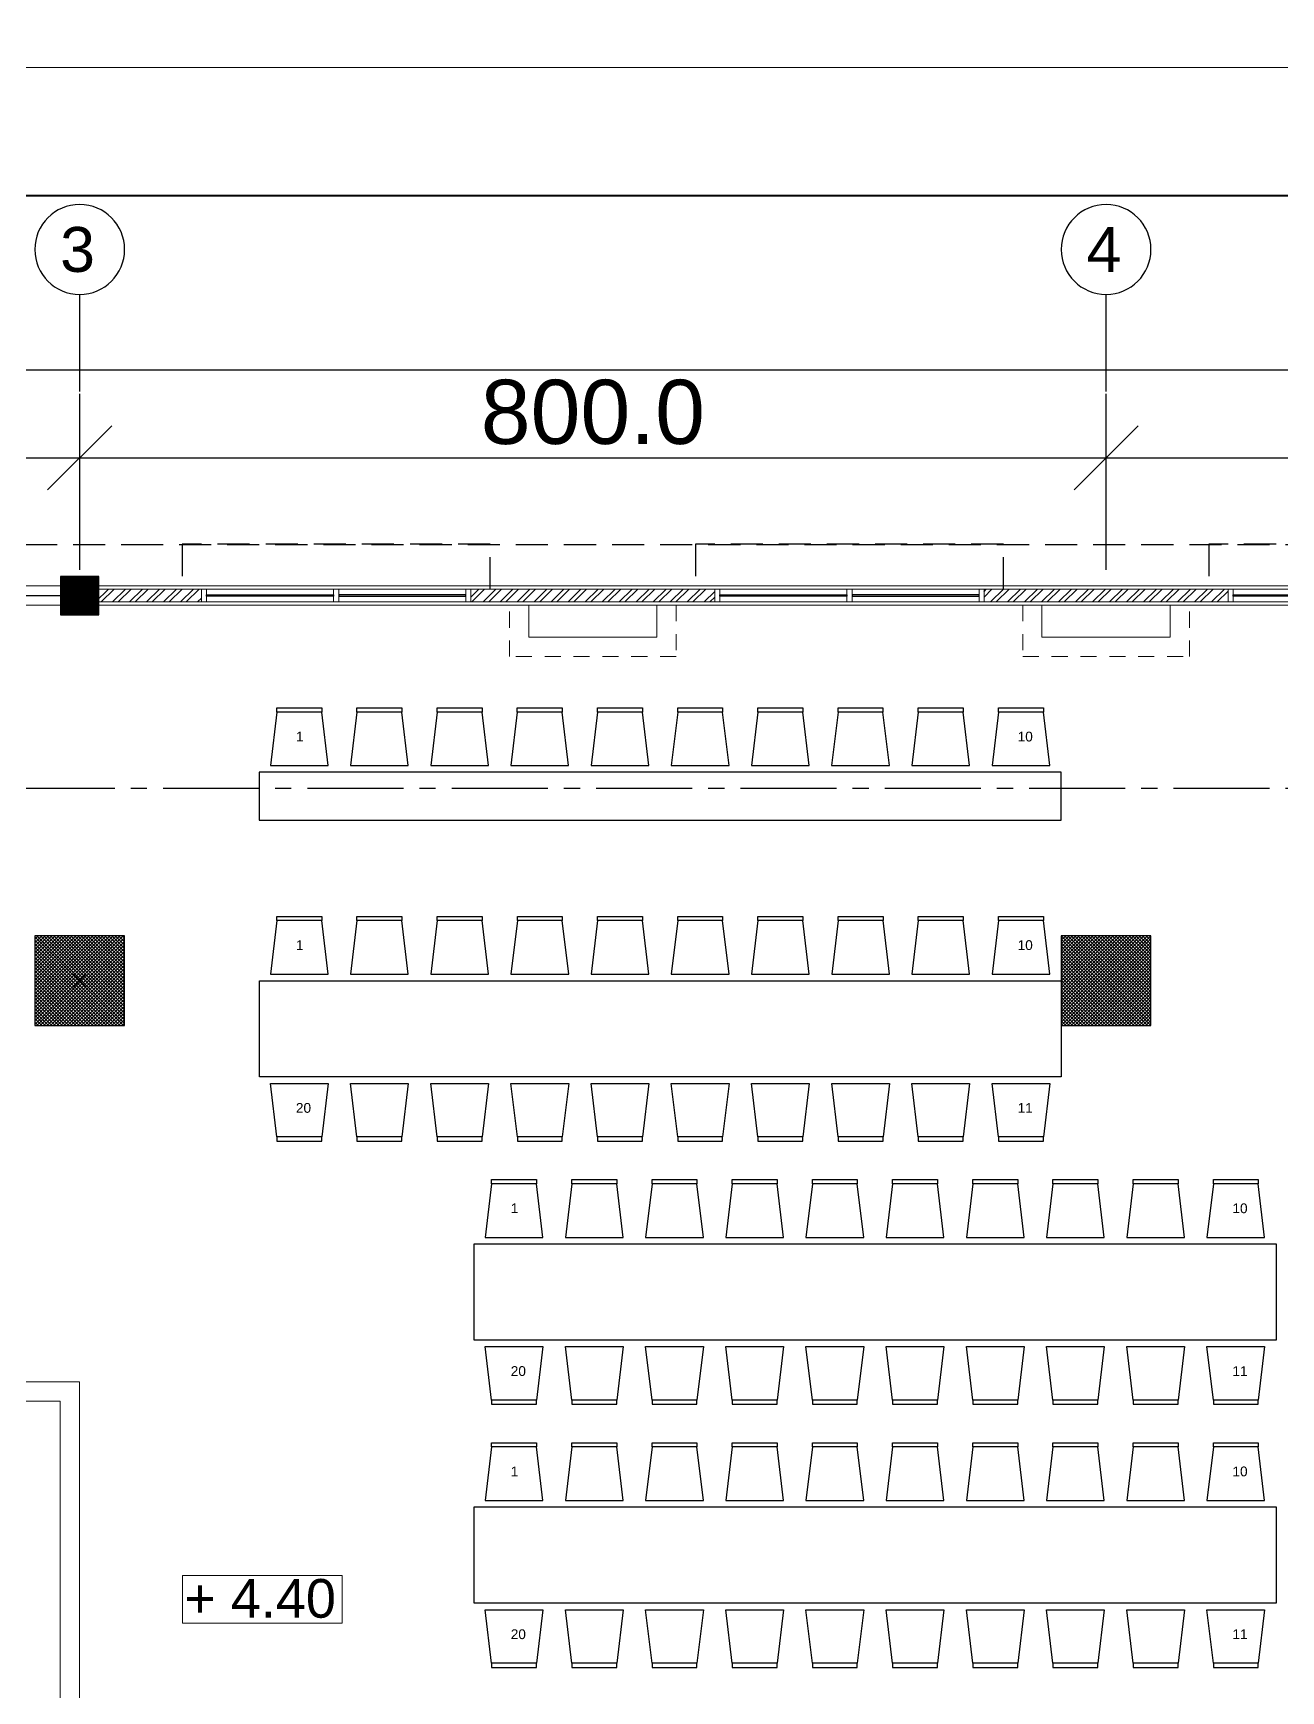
# Model space of a CAD drawing. Header units: inches. Extents: x 249 to 1192, y -18 to 440.
# Drawn here: x 771.02 to 780.75, y 212.84 to 225.75 of the extents above; entities that cross this region are included whole.
import ezdxf
from ezdxf.enums import TextEntityAlignment as Align

# ---------------------------------------------------------------- set-up
doc = ezdxf.new("R2010")
doc.units = ezdxf.units.IN
doc.header["$MEASUREMENT"] = 0
for name, pattern in [('CENTER2', [1.125, 0.75, -0.125, 0.125, -0.125]), ('DASHED2', [0.375, 0.25, -0.125]), ('HIDDEN2', [0.1875, 0.125, -0.0625])]:
    doc.linetypes.add(name, pattern=pattern)
for name, color, linetype, lineweight in [('ARSIR BETON', 8, 'Continuous', 0), ('DIMENSI', 85, 'Continuous', 20), ('DINDING', 6, 'Continuous', 0), ('DINDING2', 137, 'Continuous', 20), ('GRS KOP', 1, 'Continuous', 40), ('KACA', 141, 'Continuous', 30), ('KOP', 7, 'Continuous', 20), ('KUSEN', 16, 'Continuous', 15), ('PARTISI', 113, 'Continuous', 15), ('TEXT (KET. RUANG)', 7, 'Continuous', 5), ('TEXT (KETERANGAN)', 7, 'Continuous', 25)]:
    doc.layers.add(name, color=color, linetype=linetype, lineweight=lineweight)
for name, color, linetype in [('ARSIR DINDING', 64, 'Continuous'), ('AS', 15, 'CENTER2'), ('ATAP', 123, 'Continuous'), ('FURNITURE', 11, 'Continuous'), ('KOLOM', 5, 'Continuous')]:
    doc.layers.add(name, color=color, linetype=linetype)
doc.styles.add('ARIAL', font='arial.ttf')
doc.styles.add('S', font='SIMPLEX', dxfattribs={"width": 1.1})
doc.styles.get("Standard").update_dxf_attribs({"font": 'arial.ttf'})
doc.dimstyles.new('UK. GDG PERTEMUAN', dxfattribs={"dimtxt": 0.5, "dimasz": 0.5, "dimexe": 0.5, "dimexo": 0.05, "dimgap": 0.1, "dimtad": 2, "dimdec": 0, "dimlfac": 100, "dimzin": 0, "dimdsep": 46, "dimtxsty": 'Standard', "dimblk": 'OBLIQUE', "dimcen": 0.09, "dimclrd": 8, "dimclre": 256, "dimclrt": 256, "dimadec": 0, "dimazin": 0, "dimtfac": 1, "dimtdec": 0, "dimtofl": 0, "dimtmove": 0, "dimatfit": 3, "dimldrblk": 'OBLIQUE', "dimfxl": 0, "dimtolj": 1, "dimtzin": 0, "dimarcsym": 0})

# ---------------------------------------------------------------- blocks, each defined once
blk = doc.blocks.new('KOP-ARS')
at = {"layer": 'GRS KOP'}
blk.add_line((83, 54), (1, 54), dxfattribs=at)
at = {"layer": 'KOP'}
blk.add_lwpolyline([(0, 0), (84, 0), (84, 55), (0, 55)], close=True, dxfattribs=at)
for tag, height, p in [('SUKMA', 0.2, (78, 9.9)), ('1:100', 0.25, (81.3, 5.5)), ('1:100', 0.25, (81.3, 4.9)), ('1:100', 0.25, (81.3, 4.3)), ('AR-01', 0.35, (78.15, 2.7)), ('10', 0.35, (81.3, 2.7)), ('2012', 0.35, (81.3, 1.7))]:
    blk.add_attdef(tag, text='', height=height, dxfattribs=at).set_placement(p, align=Align.MIDDLE)
for p in [(73.7, 5.325), (73.7, 4.725), (73.7, 4.125)]:
    blk.add_attdef('-', p, '', height=0.35, dxfattribs=at)
blk = doc.blocks.new('K1')
at = {"layer": 'ARSIR BETON'}
h = blk.add_hatch(dxfattribs=at)
h.set_pattern_fill('ANSI37', color=256, scale=0.15, style=0)
h.set_pattern_definition([(45, (258.37489, 277.120751), (-0.01325825, 0.01325825), []), (135, (258.37489, 277.120751), (-0.01325825, -0.01325825), [])])
h.paths.add_polyline_path([(259.125, 277.171), (259.125, 277.871), (258.425, 277.871), (258.425, 277.171)])
at = {"layer": 'KOLOM'}
blk.add_lwpolyline([(258.425, 277.171), (259.125, 277.171), (259.125, 277.871), (258.425, 277.871)], close=True, dxfattribs=at)
for points in [[(258.725, 277.571), (258.825, 277.471)], [(258.725, 277.471), (258.825, 277.571)]]:
    blk.add_lwpolyline(points, dxfattribs=at)
blk = doc.blocks.new('ELV.+4.40')
at = {"layer": 'TEXT (KET. RUANG)', "color": 1}
blk.add_lwpolyline([(5.397, 254.086), (6.64, 254.086), (6.64, 253.713), (5.397, 253.713)], close=True, dxfattribs=at)
at = {"layer": 'TEXT (KET. RUANG)'}
blk.add_text('+ 4.40', height=0.3015, dxfattribs=at).set_placement((5.409, 253.756))
blk = doc.blocks.new('LANTAI 2')
at = {"layer": 'ARSIR DINDING'}
h = blk.add_hatch(dxfattribs=at)
h.set_pattern_fill('ANSI32', color=256, scale=0.25, style=0)
h.set_pattern_definition([(45, (695.18334, 205.18867), (-0.066291, 0.066291), []), (45, (695.22753, 205.18867), (-0.066291, 0.066291), [])])
h.paths.add_polyline_path([(696.058, 205.239), (695.183, 205.239), (695.183, 205.189), (696.058, 205.189)])
h.paths.add_polyline_path([(696.058, 205.289), (695.183, 205.289), (695.183, 205.239), (696.058, 205.239)])
h = blk.add_hatch(dxfattribs=at)
h.set_pattern_fill('ANSI32', color=256, scale=0.25, style=0)
h.set_pattern_definition([(45, (706.15834, 205.18867), (-0.0662913, 0.0662913), []), (45, (706.20253, 205.18867), (-0.0662913, 0.0662913), [])])
h.paths.add_polyline_path([(698.158, 205.289), (700.058, 205.289), (700.058, 205.239), (698.158, 205.239)])
h.paths.add_polyline_path([(698.158, 205.239), (700.058, 205.239), (700.058, 205.189), (698.158, 205.189)])
h = blk.add_hatch(dxfattribs=at)
h.set_pattern_fill('ANSI32', color=256, scale=0.25, style=0)
h.set_pattern_definition([(45, (702.15808, 205.18867), (-0.0662913, 0.0662913), []), (45, (702.202275, 205.18867), (-0.0662913, 0.0662913), [])])
h.paths.add_polyline_path([(704.059, 205.289), (702.158, 205.289), (702.158, 205.239), (704.059, 205.239)])
h.paths.add_polyline_path([(704.059, 205.239), (702.158, 205.239), (702.158, 205.189), (704.059, 205.189)])
at = {"layer": 'AS'}
for points in [[(685.258, 205.239), (695.183, 205.239)], [(686.758, 203.739), (727.458, 203.739)]]:
    blk.add_lwpolyline(points, dxfattribs=at)
at = {"layer": 'ATAP', "linetype": 'DASHED2'}
for points in [[(685.258, 178.789), (684.933, 178.789), (684.933, 205.638), (695.508, 205.638), (695.508, 205.638), (727.808, 205.638), (734.997, 205.638), (734.997, 194.314)], [(698.308, 205.289), (698.308, 205.639), (696.058, 205.639), (695.908, 205.639), (695.908, 205.289)], [(702.308, 205.289), (702.308, 205.639), (700.058, 205.639), (699.908, 205.639), (699.908, 205.289)], [(706.308, 205.289), (706.308, 205.639), (704.059, 205.639), (703.909, 205.639), (703.909, 205.289)]]:
    blk.add_lwpolyline(points, dxfattribs=at)
at = {"layer": 'DINDING'}
for points in [[(685.258, 205.314), (695.183, 205.314)], [(695.033, 205.314), (727.458, 205.314)], [(685.258, 205.164), (695.183, 205.164)], [(695.033, 205.164), (727.458, 205.164)], [(694.582, 198.964), (694.582, 199.114), (695.107, 199.114), (695.107, 191.114), (694.957, 191.114), (694.957, 198.964), (694.582, 198.964)]]:
    blk.add_lwpolyline(points, dxfattribs=at)
at = {"layer": 'DINDING2'}
for points in [[(695.033, 205.289), (727.458, 205.289)], [(695.033, 205.189), (727.458, 205.189)]]:
    blk.add_lwpolyline(points, dxfattribs=at)
at = {"layer": 'KACA'}
for points in [[(696.098, 205.244), (697.088, 205.244), (697.088, 205.234), (696.098, 205.234)], [(698.118, 205.244), (697.128, 205.244), (697.128, 205.234), (698.118, 205.234)], [(700.098, 205.244), (701.088, 205.244), (701.088, 205.234), (700.098, 205.234)], [(702.118, 205.244), (701.128, 205.244), (701.128, 205.234), (702.118, 205.234)], [(704.099, 205.244), (705.088, 205.244), (705.088, 205.234), (704.099, 205.234)]]:
    blk.add_lwpolyline(points, close=True, dxfattribs=at)
at = {"layer": 'KUSEN'}
for points in [[(696.058, 205.189), (696.058, 205.289), (696.098, 205.289), (696.098, 205.189), (696.058, 205.189)], [(697.088, 205.189), (697.088, 205.289), (697.128, 205.289), (697.128, 205.189), (697.088, 205.189)], [(698.118, 205.189), (698.118, 205.289), (698.158, 205.289), (698.158, 205.189), (698.118, 205.189)], [(700.098, 205.189), (700.098, 205.289), (700.058, 205.289), (700.058, 205.189), (700.098, 205.189)], [(701.128, 205.189), (701.128, 205.289), (701.088, 205.289), (701.088, 205.189), (701.128, 205.189)], [(702.158, 205.189), (702.158, 205.289), (702.118, 205.289), (702.118, 205.189), (702.158, 205.189)], [(704.059, 205.189), (704.059, 205.289), (704.099, 205.289), (704.099, 205.189), (704.059, 205.189)]]:
    blk.add_lwpolyline(points, dxfattribs=at)
for points in [[(696.058, 205.189), (698.158, 205.189), (698.158, 205.289), (696.058, 205.289)], [(702.158, 205.189), (700.058, 205.189), (700.058, 205.289), (702.158, 205.289)], [(704.059, 205.189), (706.158, 205.189), (706.158, 205.289), (704.059, 205.289)]]:
    blk.add_lwpolyline(points, close=True, dxfattribs=at)
at = {"layer": 'PARTISI', "linetype": 'HIDDEN2'}
for points in [[(699.758, 205.164), (699.758, 204.764), (698.458, 204.764), (698.458, 205.164)], [(702.459, 205.164), (702.459, 204.764), (703.758, 204.764), (703.758, 205.164)]]:
    blk.add_lwpolyline(points, dxfattribs=at)
at = {"layer": 'PARTISI'}
for points in [[(699.608, 205.164), (699.608, 204.914), (698.608, 204.914), (698.608, 205.164)], [(702.608, 205.164), (702.608, 204.914), (703.609, 204.914), (703.609, 205.164)]]:
    blk.add_lwpolyline(points, dxfattribs=at)
at = {"layer": 'KOLOM', "xscale": 0.4285714285714053, "yscale": 0.4285714285714053, "zscale": 0.4285714285714053}
blk.add_blockref('K1', (584.205, 86.301), dxfattribs=at)
at = {"layer": 'KOLOM'}
for p in [(436.333, -75.282), (444.333, -75.282)]:
    blk.add_blockref('K1', p, dxfattribs=at)
at = {"layer": 'TEXT (KET. RUANG)'}
blk.add_blockref('ELV.+4.40', (690.514, -56.48), dxfattribs=at)
blk = doc.blocks.new('_Oblique')
at = {"color": 0, "linetype": 'ByBlock', "lineweight": -2}
blk.add_line((-0.5, -0.5), (0.5, 0.5), dxfattribs=at)
blk = doc.blocks.new('*D201')
at = {"layer": 'DEFPOINTS', "color": 0}
for p in [(779.386, 222.446), (771.386, 221.523), (779.386, 221.523)]:
    blk.add_point(p, dxfattribs=at)
at = {"layer": 'DIMENSI', "lineweight": -2}
for p, q in [((771.386, 221.573), (771.386, 222.946)), ((779.386, 221.573), (779.386, 222.946))]:
    blk.add_line(p, q, dxfattribs=at)
at = {"layer": 'DIMENSI', "color": 8, "lineweight": -2}
blk.add_line((771.386, 222.446), (779.386, 222.446), dxfattribs=at)
at = {"layer": 'DIMENSI', "color": 8, "lineweight": -2, "xscale": 0.5, "yscale": 0.5, "zscale": 0.5, "rotation": 180}
blk.add_blockref('_Oblique', (771.386, 222.446), dxfattribs=at)
at = {"layer": 'DIMENSI', "color": 8, "lineweight": -2, "xscale": 0.5, "yscale": 0.5, "zscale": 0.5}
blk.add_blockref('_Oblique', (779.386, 222.446), dxfattribs=at)
at = {"layer": 'DIMENSI', "insert": (775.386, 222.801), "char_height": 0.5, "attachment_point": 5}
blk.add_mtext('\\A1;800.0', dxfattribs=at)
blk = doc.blocks.new('*D202')
at = {"layer": 'DEFPOINTS', "color": 0}
for p in [(787.386, 222.446), (779.386, 221.523), (787.386, 221.523)]:
    blk.add_point(p, dxfattribs=at)
at = {"layer": 'DIMENSI', "lineweight": -2}
for p, q in [((779.386, 221.573), (779.386, 222.946)), ((787.386, 221.573), (787.386, 222.946))]:
    blk.add_line(p, q, dxfattribs=at)
at = {"layer": 'DIMENSI', "color": 8, "lineweight": -2}
blk.add_line((779.386, 222.446), (787.386, 222.446), dxfattribs=at)
at = {"layer": 'DIMENSI', "color": 8, "lineweight": -2, "xscale": 0.5, "yscale": 0.5, "zscale": 0.5, "rotation": 180}
blk.add_blockref('_Oblique', (779.386, 222.446), dxfattribs=at)
at = {"layer": 'DIMENSI', "color": 8, "lineweight": -2, "xscale": 0.5, "yscale": 0.5, "zscale": 0.5}
blk.add_blockref('_Oblique', (787.386, 222.446), dxfattribs=at)
at = {"layer": 'DIMENSI', "insert": (783.386, 222.801), "char_height": 0.5, "attachment_point": 5}
blk.add_mtext('\\A1;800.0', dxfattribs=at)
blk = doc.blocks.new('NAV')
blk.add_circle((0, -0.4), 0.35)
at = {"style": 'S', "width": 0.75, "flags": 4}
blk.add_attdef('AV', text='', height=0.3, dxfattribs=at).set_placement((0, -0.4), align=Align.MIDDLE)
blk = doc.blocks.new('*D209')
at = {"layer": 'DEFPOINTS', "color": 0}
for p in [(814.386, 223.132), (763.386, 221.484), (814.386, 221.436)]:
    blk.add_point(p, dxfattribs=at)
at = {"layer": 'DIMENSI', "lineweight": -2}
for p, q in [((763.386, 221.534), (763.386, 223.632)), ((814.386, 221.486), (814.386, 223.632))]:
    blk.add_line(p, q, dxfattribs=at)
at = {"layer": 'DIMENSI', "color": 8, "lineweight": -2}
blk.add_line((763.386, 223.132), (814.386, 223.132), dxfattribs=at)
at = {"layer": 'DIMENSI', "color": 8, "lineweight": -2, "xscale": 0.5, "yscale": 0.5, "zscale": 0.5, "rotation": 180}
blk.add_blockref('_Oblique', (763.386, 223.132), dxfattribs=at)
at = {"layer": 'DIMENSI', "color": 8, "lineweight": -2, "xscale": 0.5, "yscale": 0.5, "zscale": 0.5}
blk.add_blockref('_Oblique', (814.386, 223.132), dxfattribs=at)
at = {"layer": 'DIMENSI', "insert": (788.886, 223.488), "char_height": 0.5, "attachment_point": 5}
blk.add_mtext('\\A1;5100.0', dxfattribs=at)
blk = doc.blocks.new('KURSI 20')
for points in [[(740.121, 207.143), (740.471, 207.143), (740.471, 207.111), (740.121, 207.111)], [(740.746, 207.143), (741.096, 207.143), (741.096, 207.111), (740.746, 207.111)], [(741.371, 207.143), (741.721, 207.143), (741.721, 207.111), (741.371, 207.111)], [(741.996, 207.143), (742.346, 207.143), (742.346, 207.111), (741.996, 207.111)], [(742.621, 207.143), (742.971, 207.143), (742.971, 207.111), (742.621, 207.111)], [(743.246, 207.143), (743.596, 207.143), (743.596, 207.111), (743.246, 207.111)], [(743.871, 207.143), (744.221, 207.143), (744.221, 207.111), (743.871, 207.111)], [(744.496, 207.143), (744.846, 207.143), (744.846, 207.111), (744.496, 207.111)], [(745.121, 207.143), (745.471, 207.143), (745.471, 207.111), (745.121, 207.111)], [(745.746, 207.143), (746.096, 207.143), (746.096, 207.111), (745.746, 207.111)], [(740.471, 207.111), (740.121, 207.111), (740.071, 206.693), (740.521, 206.693)], [(741.096, 207.111), (740.746, 207.111), (740.696, 206.693), (741.146, 206.693)], [(741.721, 207.111), (741.371, 207.111), (741.321, 206.693), (741.771, 206.693)], [(742.346, 207.111), (741.996, 207.111), (741.946, 206.693), (742.396, 206.693)], [(742.971, 207.111), (742.621, 207.111), (742.571, 206.693), (743.021, 206.693)], [(743.596, 207.111), (743.246, 207.111), (743.196, 206.693), (743.646, 206.693)], [(744.221, 207.111), (743.871, 207.111), (743.821, 206.693), (744.271, 206.693)], [(744.846, 207.111), (744.496, 207.111), (744.446, 206.693), (744.896, 206.693)], [(745.471, 207.111), (745.121, 207.111), (745.071, 206.693), (745.521, 206.693)], [(746.096, 207.111), (745.746, 207.111), (745.696, 206.693), (746.146, 206.693)], [(739.985, 205.893), (739.985, 206.643), (746.235, 206.643), (746.235, 205.893)], [(740.471, 205.426), (740.121, 205.426), (740.071, 205.843), (740.521, 205.843)], [(741.096, 205.426), (740.746, 205.426), (740.696, 205.843), (741.146, 205.843)], [(741.721, 205.426), (741.371, 205.426), (741.321, 205.843), (741.771, 205.843)], [(742.346, 205.426), (741.996, 205.426), (741.946, 205.843), (742.396, 205.843)], [(742.971, 205.426), (742.621, 205.426), (742.571, 205.843), (743.021, 205.843)], [(743.596, 205.426), (743.246, 205.426), (743.196, 205.843), (743.646, 205.843)], [(744.221, 205.426), (743.871, 205.426), (743.821, 205.843), (744.271, 205.843)], [(744.846, 205.426), (744.496, 205.426), (744.446, 205.843), (744.896, 205.843)], [(745.471, 205.426), (745.121, 205.426), (745.071, 205.843), (745.521, 205.843)], [(746.096, 205.426), (745.746, 205.426), (745.696, 205.843), (746.146, 205.843)], [(740.121, 205.393), (740.471, 205.393), (740.471, 205.426), (740.121, 205.426)], [(740.746, 205.393), (741.096, 205.393), (741.096, 205.426), (740.746, 205.426)], [(741.371, 205.393), (741.721, 205.393), (741.721, 205.426), (741.371, 205.426)], [(741.996, 205.393), (742.346, 205.393), (742.346, 205.426), (741.996, 205.426)], [(742.621, 205.393), (742.971, 205.393), (742.971, 205.426), (742.621, 205.426)], [(743.246, 205.393), (743.596, 205.393), (743.596, 205.426), (743.246, 205.426)], [(743.871, 205.393), (744.221, 205.393), (744.221, 205.426), (743.871, 205.426)], [(744.496, 205.393), (744.846, 205.393), (744.846, 205.426), (744.496, 205.426)], [(745.121, 205.393), (745.471, 205.393), (745.471, 205.426), (745.121, 205.426)], [(745.746, 205.393), (746.096, 205.393), (746.096, 205.426), (745.746, 205.426)]]:
    blk.add_lwpolyline(points, close=True)
at = {"char_height": 0.076, "attachment_point": 1, "style": 'ARIAL'}
for s, insert in [('1', (740.27, 206.958)), ('10', (745.895, 206.958)), ('20', (740.27, 205.69)), ('11', (745.895, 205.69))]:
    blk.add_mtext_dynamic_manual_height_columns(s, width=0.10095, gutter_width=0.38, heights=[0], dxfattribs=dict(at, insert=insert))
blk = doc.blocks.new('*D919')
at = {"layer": 'DEFPOINTS', "color": 0}
for p in [(771.386, 222.446), (763.386, 221.523), (771.386, 221.523)]:
    blk.add_point(p, dxfattribs=at)
at = {"layer": 'DIMENSI', "lineweight": -2}
for p, q in [((763.386, 221.573), (763.386, 222.946)), ((771.386, 221.573), (771.386, 222.946))]:
    blk.add_line(p, q, dxfattribs=at)
at = {"layer": 'DIMENSI', "color": 8, "lineweight": -2}
blk.add_line((763.386, 222.446), (771.386, 222.446), dxfattribs=at)
at = {"layer": 'DIMENSI', "color": 8, "lineweight": -2, "xscale": 0.5, "yscale": 0.5, "zscale": 0.5, "rotation": 180}
blk.add_blockref('_Oblique', (763.386, 222.446), dxfattribs=at)
at = {"layer": 'DIMENSI', "color": 8, "lineweight": -2, "xscale": 0.5, "yscale": 0.5, "zscale": 0.5}
blk.add_blockref('_Oblique', (771.386, 222.446), dxfattribs=at)
at = {"layer": 'DIMENSI', "insert": (767.386, 222.801), "char_height": 0.5, "attachment_point": 5}
blk.add_mtext('\\A1;800.0', dxfattribs=at)

msp = doc.modelspace()

# ---------------------------------------------------------------- linework, layer by layer
at = {"layer": 'AS'}
for points in [[(771.3861, 221.839), (771.3861, 223.7198)], [(779.3861, 221.839), (779.3861, 223.7198)]]:
    msp.add_lwpolyline(points, dxfattribs=at)

# ---------------------------------------------------------------- block references
at = {"layer": 'KOP'}
for p in [(753.2179, 225.4885), (753.2179, 170.4885)]:
    msp.add_blockref('KOP-ARS', p, dxfattribs=at)
at = {"layer": 'TEXT (KETERANGAN)'}
ref = msp.add_blockref('NAV', (771.3861, 224.4698), dxfattribs=dict(at, xscale=-1))
ref.add_attrib('AV', '3', dxfattribs={"layer": '0', "height": 0.35, "flags": 4}).set_placement((771.3695, 224.0698), align=Align.MIDDLE)
ref = msp.add_blockref('NAV', (779.3861, 224.4698), dxfattribs=dict(at, xscale=-1))
ref.add_attrib('AV', '4', dxfattribs={"layer": '0', "height": 0.35, "flags": 4}).set_placement((779.3695, 224.0698), align=Align.MIDDLE)

# ---------------------------------------------------------------- next in the draw order: block references
msp.add_blockref('LANTAI 2', (76.2777, 16.1343))

# ---------------------------------------------------------------- next in the draw order: linework, layer by layer
at = {"layer": 'FURNITURE'}
for points in [[(773.2722, 220.4662), (772.9222, 220.4662), (772.8722, 220.0485), (773.3222, 220.0485)], [(772.9222, 220.4985), (773.2722, 220.4985), (773.2722, 220.4662), (772.9222, 220.4662)], [(773.8972, 220.4662), (773.5472, 220.4662), (773.4972, 220.0485), (773.9472, 220.0485)], [(773.5472, 220.4985), (773.8972, 220.4985), (773.8972, 220.4662), (773.5472, 220.4662)], [(774.5222, 220.4662), (774.1722, 220.4662), (774.1222, 220.0485), (774.5722, 220.0485)], [(774.1722, 220.4985), (774.5222, 220.4985), (774.5222, 220.4662), (774.1722, 220.4662)], [(775.1472, 220.4662), (774.7972, 220.4662), (774.7472, 220.0485), (775.1972, 220.0485)], [(774.7972, 220.4985), (775.1472, 220.4985), (775.1472, 220.4662), (774.7972, 220.4662)], [(775.7722, 220.4662), (775.4222, 220.4662), (775.3722, 220.0485), (775.8222, 220.0485)], [(775.4222, 220.4985), (775.7722, 220.4985), (775.7722, 220.4662), (775.4222, 220.4662)], [(776.3972, 220.4662), (776.0472, 220.4662), (775.9972, 220.0485), (776.4472, 220.0485)], [(776.0472, 220.4985), (776.3972, 220.4985), (776.3972, 220.4662), (776.0472, 220.4662)], [(777.0222, 220.4662), (776.6722, 220.4662), (776.6222, 220.0485), (777.0722, 220.0485)], [(776.6722, 220.4985), (777.0222, 220.4985), (777.0222, 220.4662), (776.6722, 220.4662)], [(777.6472, 220.4662), (777.2972, 220.4662), (777.2472, 220.0485), (777.6972, 220.0485)], [(777.2972, 220.4985), (777.6472, 220.4985), (777.6472, 220.4662), (777.2972, 220.4662)], [(778.2722, 220.4662), (777.9222, 220.4662), (777.8722, 220.0485), (778.3222, 220.0485)], [(777.9222, 220.4985), (778.2722, 220.4985), (778.2722, 220.4662), (777.9222, 220.4662)], [(778.8972, 220.4662), (778.5472, 220.4662), (778.4972, 220.0485), (778.9472, 220.0485)], [(778.5472, 220.4985), (778.8972, 220.4985), (778.8972, 220.4662), (778.5472, 220.4662)], [(772.7861, 219.6235), (779.0361, 219.6235), (779.0361, 219.9985), (772.7861, 219.9985)]]:
    msp.add_lwpolyline(points, close=True, dxfattribs=at)

# ---------------------------------------------------------------- next in the draw order: block references
for p in [(32.8015, 11.7302), (34.476, 9.6802), (34.476, 7.6302)]:
    msp.add_blockref('KURSI 20', p, dxfattribs=at)

# ---------------------------------------------------------------- next in the draw order: texts
at = {"layer": 'FURNITURE', "attachment_point": 1, "style": 'ARIAL'}
for s, insert, char_height in [('1', (773.0719, 220.313), 0.076), ('10', (778.6969, 220.313), 0.07603)]:
    msp.add_mtext_dynamic_manual_height_columns(s, width=0.100945, gutter_width=0.3802, heights=[0], dxfattribs=dict(at, insert=insert, char_height=char_height))

# ---------------------------------------------------------------- next in the draw order: dimensions: what is measured, and where the dimension line sits
at = {"layer": 'DIMENSI'}
dim = msp.add_linear_dim(base=(814.3861, 223.1325), p1=(763.3861, 221.4843), p2=(814.3861, 221.4365), dimstyle='UK. GDG PERTEMUAN', override={"dimdec": 1}, dxfattribs=at)
dim.commit()
dim.dimension.update_dxf_attribs({"geometry": '*D209', "text_midpoint": (788.8861, 223.4878)})
for p1, p2, picture, middle in [((763.3861, 221.523), (771.3861, 221.523), '*D919', (767.3861, 222.8015)), ((771.3861, 221.523), (779.3861, 221.523), '*D201', (775.3861, 222.8015)), ((779.3861, 221.523), (787.3861, 221.523), '*D202', (783.3861, 222.8015))]:
    dim = msp.add_aligned_dim(p1=p1, p2=p2, distance=0.9232, dimstyle='UK. GDG PERTEMUAN', override={"dimdec": 1}, dxfattribs=at)
    dim.commit()
    dim.dimension.update_dxf_attribs({"geometry": picture, "text_midpoint": middle})

doc.saveas('drawing.dxf')
